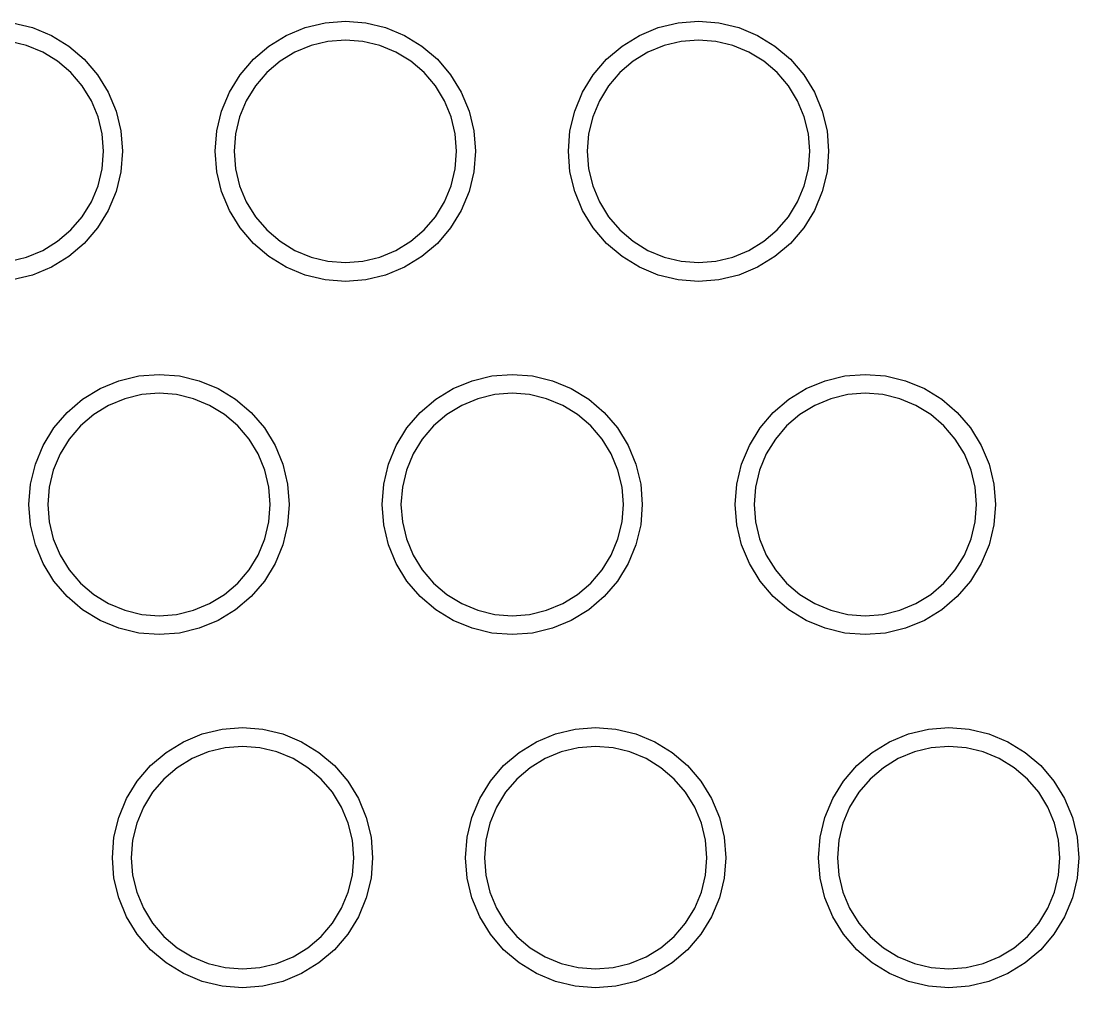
# Model space of a CAD drawing. Extents: x 42 to 175, y -135 to -43.
# Drawn here: x 108.7 to 165.8, y -95.1 to -43 of the extents above; entities that cross this region are included whole.
import ezdxf

# ---------------------------------------------------------------- set-up
doc = ezdxf.new("R2010")
doc.units = 0
doc.header["$MEASUREMENT"] = 0
doc.layers.add('BLACK', color=7, linetype='CONTINUOUS')

msp = doc.modelspace()

# ---------------------------------------------------------------- linework, layer by layer
at = {"layer": 'BLACK', "linetype": 'CONTINUOUS'}
for p, q in [((108.248, -43.0664), (109.319, -43.3236)), ((109.319, -43.3236), (110.337, -43.7451)), ((123.013, -43.7451), (124.031, -43.3236)), ((124.031, -43.3236), (125.102, -43.0664)), ((125.102, -43.0664), (126.2, -42.98)), ((126.2, -42.98), (127.298, -43.0664)), ((127.298, -43.0664), (128.369, -43.3236)), ((128.369, -43.3236), (129.387, -43.7451)), ((142.063, -43.7451), (143.081, -43.3236)), ((143.081, -43.3236), (144.152, -43.0664)), ((144.152, -43.0664), (145.25, -42.98)), ((145.25, -42.98), (146.348, -43.0664)), ((146.348, -43.0664), (147.419, -43.3236)), ((147.419, -43.3236), (148.437, -43.7451)), ((110.337, -43.7451), (111.276, -44.3207)), ((122.074, -44.3207), (123.013, -43.7451)), ((129.387, -43.7451), (130.326, -44.3207)), ((141.124, -44.3207), (142.063, -43.7451)), ((148.437, -43.7451), (149.376, -44.3207)), ((109.004, -44.2937), (108.089, -44.0739)), ((109.874, -44.654), (109.004, -44.2937)), ((111.276, -44.3207), (112.114, -45.0361)), ((121.236, -45.0361), (122.074, -44.3207)), ((124.346, -44.2937), (123.476, -44.654)), ((125.261, -44.0739), (124.346, -44.2937)), ((126.2, -44), (125.261, -44.0739)), ((127.139, -44.0739), (126.2, -44)), ((128.054, -44.2937), (127.139, -44.0739)), ((128.924, -44.654), (128.054, -44.2937)), ((130.326, -44.3207), (131.164, -45.0361)), ((140.286, -45.0361), (141.124, -44.3207)), ((143.396, -44.2937), (142.526, -44.654)), ((144.311, -44.0739), (143.396, -44.2937)), ((145.25, -44), (144.311, -44.0739)), ((146.189, -44.0739), (145.25, -44)), ((147.104, -44.2937), (146.189, -44.0739)), ((147.974, -44.654), (147.104, -44.2937)), ((149.376, -44.3207), (150.214, -45.0361)), ((110.677, -45.1459), (109.874, -44.654)), ((112.114, -45.0361), (112.829, -45.8737)), ((120.521, -45.8737), (121.236, -45.0361)), ((123.476, -44.654), (122.673, -45.1459)), ((129.727, -45.1459), (128.924, -44.654)), ((131.164, -45.0361), (131.879, -45.8737)), ((139.571, -45.8737), (140.286, -45.0361)), ((142.526, -44.654), (141.723, -45.1459)), ((148.777, -45.1459), (147.974, -44.654)), ((150.214, -45.0361), (150.929, -45.8737)), ((111.393, -45.7574), (110.677, -45.1459)), ((122.673, -45.1459), (121.957, -45.7574)), ((130.443, -45.7574), (129.727, -45.1459)), ((141.723, -45.1459), (141.007, -45.7574)), ((149.493, -45.7574), (148.777, -45.1459)), ((112.004, -46.4733), (111.393, -45.7574)), ((112.829, -45.8737), (113.405, -46.813)), ((119.945, -46.813), (120.521, -45.8737)), ((121.957, -45.7574), (121.346, -46.4733)), ((131.054, -46.4733), (130.443, -45.7574)), ((131.879, -45.8737), (132.455, -46.813)), ((138.995, -46.813), (139.571, -45.8737)), ((141.007, -45.7574), (140.396, -46.4733)), ((150.104, -46.4733), (149.493, -45.7574)), ((150.929, -45.8737), (151.505, -46.813)), ((112.496, -47.2761), (112.004, -46.4733)), ((121.346, -46.4733), (120.854, -47.2761)), ((131.546, -47.2761), (131.054, -46.4733)), ((140.396, -46.4733), (139.904, -47.2761)), ((150.596, -47.2761), (150.104, -46.4733)), ((112.856, -48.1459), (112.496, -47.2761)), ((113.405, -46.813), (113.826, -47.8307)), ((119.524, -47.8307), (119.945, -46.813)), ((120.854, -47.2761), (120.494, -48.1459)), ((131.906, -48.1459), (131.546, -47.2761)), ((132.455, -46.813), (132.876, -47.8307)), ((138.574, -47.8307), (138.995, -46.813)), ((139.904, -47.2761), (139.544, -48.1459)), ((150.956, -48.1459), (150.596, -47.2761)), ((151.505, -46.813), (151.926, -47.8307)), ((113.826, -47.8307), (114.084, -48.9018)), ((119.266, -48.9018), (119.524, -47.8307)), ((132.876, -47.8307), (133.134, -48.9018)), ((138.316, -48.9018), (138.574, -47.8307)), ((151.926, -47.8307), (152.184, -48.9018)), ((113.076, -49.0614), (112.856, -48.1459)), ((120.494, -48.1459), (120.274, -49.0614)), ((132.126, -49.0614), (131.906, -48.1459)), ((139.544, -48.1459), (139.324, -49.0614)), ((151.176, -49.0614), (150.956, -48.1459)), ((113.15, -50), (113.076, -49.0614)), ((114.084, -48.9018), (114.17, -50)), ((119.18, -50), (119.266, -48.9018)), ((120.274, -49.0614), (120.2, -50)), ((132.2, -50), (132.126, -49.0614)), ((133.134, -48.9018), (133.22, -50)), ((138.23, -50), (138.316, -48.9018)), ((139.324, -49.0614), (139.25, -50)), ((151.25, -50), (151.176, -49.0614)), ((152.184, -48.9018), (152.27, -50)), ((113.076, -50.9386), (113.15, -50)), ((114.17, -50), (114.084, -51.0982)), ((119.266, -51.0982), (119.18, -50)), ((120.2, -50), (120.274, -50.9386)), ((132.126, -50.9386), (132.2, -50)), ((133.22, -50), (133.134, -51.0982)), ((138.316, -51.0982), (138.23, -50)), ((139.25, -50), (139.324, -50.9386)), ((151.176, -50.9386), (151.25, -50)), ((152.27, -50), (152.184, -51.0982)), ((112.856, -51.8541), (113.076, -50.9386)), ((114.084, -51.0982), (113.826, -52.1693)), ((119.524, -52.1693), (119.266, -51.0982)), ((120.274, -50.9386), (120.494, -51.8541)), ((131.906, -51.8541), (132.126, -50.9386)), ((133.134, -51.0982), (132.876, -52.1693)), ((138.574, -52.1693), (138.316, -51.0982)), ((139.324, -50.9386), (139.544, -51.8541)), ((150.956, -51.8541), (151.176, -50.9386)), ((152.184, -51.0982), (151.926, -52.1693)), ((112.496, -52.7239), (112.856, -51.8541)), ((120.494, -51.8541), (120.854, -52.7239)), ((131.546, -52.7239), (131.906, -51.8541)), ((139.544, -51.8541), (139.904, -52.7239)), ((150.596, -52.7239), (150.956, -51.8541)), ((113.826, -52.1693), (113.405, -53.187)), ((119.945, -53.187), (119.524, -52.1693)), ((132.876, -52.1693), (132.455, -53.187)), ((138.995, -53.187), (138.574, -52.1693)), ((151.926, -52.1693), (151.505, -53.187)), ((112.004, -53.5267), (112.496, -52.7239)), ((120.854, -52.7239), (121.346, -53.5267)), ((131.054, -53.5267), (131.546, -52.7239)), ((139.904, -52.7239), (140.396, -53.5267)), ((150.104, -53.5267), (150.596, -52.7239)), ((111.393, -54.2426), (112.004, -53.5267)), ((113.405, -53.187), (112.829, -54.1263)), ((120.521, -54.1263), (119.945, -53.187)), ((121.346, -53.5267), (121.957, -54.2426)), ((130.443, -54.2426), (131.054, -53.5267)), ((132.455, -53.187), (131.879, -54.1263)), ((139.571, -54.1263), (138.995, -53.187)), ((140.396, -53.5267), (141.007, -54.2426)), ((149.493, -54.2426), (150.104, -53.5267)), ((151.505, -53.187), (150.929, -54.1263)), ((112.829, -54.1263), (112.114, -54.9639)), ((121.236, -54.9639), (120.521, -54.1263)), ((131.879, -54.1263), (131.164, -54.9639)), ((140.286, -54.9639), (139.571, -54.1263)), ((150.929, -54.1263), (150.214, -54.9639)), ((110.677, -54.8541), (111.393, -54.2426)), ((121.957, -54.2426), (122.673, -54.8541)), ((129.727, -54.8541), (130.443, -54.2426)), ((141.007, -54.2426), (141.723, -54.8541)), ((148.777, -54.8541), (149.493, -54.2426)), ((109.004, -55.7063), (109.874, -55.346)), ((109.874, -55.346), (110.677, -54.8541)), ((112.114, -54.9639), (111.276, -55.6793)), ((122.074, -55.6793), (121.236, -54.9639)), ((122.673, -54.8541), (123.476, -55.346)), ((123.476, -55.346), (124.346, -55.7063)), ((128.054, -55.7063), (128.924, -55.346)), ((128.924, -55.346), (129.727, -54.8541)), ((131.164, -54.9639), (130.326, -55.6793)), ((141.124, -55.6793), (140.286, -54.9639)), ((141.723, -54.8541), (142.526, -55.346)), ((142.526, -55.346), (143.396, -55.7063)), ((147.104, -55.7063), (147.974, -55.346)), ((147.974, -55.346), (148.777, -54.8541)), ((150.214, -54.9639), (149.376, -55.6793)), ((108.089, -55.9261), (109.004, -55.7063)), ((111.276, -55.6793), (110.337, -56.2549)), ((123.013, -56.2549), (122.074, -55.6793)), ((124.346, -55.7063), (125.261, -55.9261)), ((127.139, -55.9261), (128.054, -55.7063)), ((130.326, -55.6793), (129.387, -56.2549)), ((142.063, -56.2549), (141.124, -55.6793)), ((143.396, -55.7063), (144.311, -55.9261)), ((146.189, -55.9261), (147.104, -55.7063)), ((149.376, -55.6793), (148.437, -56.2549)), ((110.337, -56.2549), (109.319, -56.6764)), ((124.031, -56.6764), (123.013, -56.2549)), ((125.261, -55.9261), (126.2, -56)), ((126.2, -56), (127.139, -55.9261)), ((129.387, -56.2549), (128.369, -56.6764)), ((143.081, -56.6764), (142.063, -56.2549)), ((144.311, -55.9261), (145.25, -56)), ((145.25, -56), (146.189, -55.9261)), ((148.437, -56.2549), (147.419, -56.6764)), ((109.319, -56.6764), (108.248, -56.9336)), ((125.102, -56.9336), (124.031, -56.6764)), ((126.2, -57.02), (125.102, -56.9336)), ((127.298, -56.9336), (126.2, -57.02)), ((128.369, -56.6764), (127.298, -56.9336)), ((144.152, -56.9336), (143.081, -56.6764)), ((145.25, -57.02), (144.152, -56.9336)), ((146.348, -56.9336), (145.25, -57.02)), ((147.419, -56.6764), (146.348, -56.9336)), ((113.981, -62.3736), (115.052, -62.1164)), ((115.052, -62.1164), (116.15, -62.03)), ((116.15, -62.03), (117.248, -62.1164)), ((117.248, -62.1164), (118.319, -62.3736)), ((133.031, -62.3736), (134.102, -62.1164)), ((134.102, -62.1164), (135.2, -62.03)), ((135.2, -62.03), (136.298, -62.1164)), ((136.298, -62.1164), (137.369, -62.3736)), ((152.081, -62.3736), (153.152, -62.1164)), ((153.152, -62.1164), (154.25, -62.03)), ((154.25, -62.03), (155.348, -62.1164)), ((155.348, -62.1164), (156.419, -62.3736)), ((112.963, -62.7951), (113.981, -62.3736)), ((118.319, -62.3736), (119.337, -62.7951)), ((132.013, -62.7951), (133.031, -62.3736)), ((137.369, -62.3736), (138.387, -62.7951)), ((151.063, -62.7951), (152.081, -62.3736)), ((156.419, -62.3736), (157.437, -62.7951)), ((112.024, -63.3707), (112.963, -62.7951)), ((115.211, -63.1239), (114.296, -63.3437)), ((116.15, -63.05), (115.211, -63.1239)), ((117.089, -63.1239), (116.15, -63.05)), ((118.004, -63.3437), (117.089, -63.1239)), ((119.337, -62.7951), (120.276, -63.3707)), ((131.074, -63.3707), (132.013, -62.7951)), ((134.261, -63.1239), (133.346, -63.3437)), ((135.2, -63.05), (134.261, -63.1239)), ((136.139, -63.1239), (135.2, -63.05)), ((137.054, -63.3437), (136.139, -63.1239)), ((138.387, -62.7951), (139.326, -63.3707)), ((150.124, -63.3707), (151.063, -62.7951)), ((153.311, -63.1239), (152.396, -63.3437)), ((154.25, -63.05), (153.311, -63.1239)), ((155.189, -63.1239), (154.25, -63.05)), ((156.104, -63.3437), (155.189, -63.1239)), ((157.437, -62.7951), (158.376, -63.3707)), ((111.186, -64.0861), (112.024, -63.3707)), ((113.426, -63.704), (112.623, -64.1959)), ((114.296, -63.3437), (113.426, -63.704)), ((118.874, -63.704), (118.004, -63.3437)), ((119.677, -64.1959), (118.874, -63.704)), ((120.276, -63.3707), (121.114, -64.0861)), ((130.236, -64.0861), (131.074, -63.3707)), ((132.476, -63.704), (131.673, -64.1959)), ((133.346, -63.3437), (132.476, -63.704)), ((137.924, -63.704), (137.054, -63.3437)), ((138.727, -64.1959), (137.924, -63.704)), ((139.326, -63.3707), (140.164, -64.0861)), ((149.286, -64.0861), (150.124, -63.3707)), ((151.526, -63.704), (150.723, -64.1959)), ((152.396, -63.3437), (151.526, -63.704)), ((156.974, -63.704), (156.104, -63.3437)), ((157.777, -64.1959), (156.974, -63.704)), ((158.376, -63.3707), (159.214, -64.0861)), ((110.471, -64.9237), (111.186, -64.0861)), ((112.623, -64.1959), (111.907, -64.8074)), ((120.393, -64.8074), (119.677, -64.1959)), ((121.114, -64.0861), (121.829, -64.9237)), ((129.521, -64.9237), (130.236, -64.0861)), ((131.673, -64.1959), (130.957, -64.8074)), ((139.443, -64.8074), (138.727, -64.1959)), ((140.164, -64.0861), (140.879, -64.9237)), ((148.571, -64.9237), (149.286, -64.0861)), ((150.723, -64.1959), (150.007, -64.8074)), ((158.493, -64.8074), (157.777, -64.1959)), ((159.214, -64.0861), (159.929, -64.9237)), ((109.895, -65.863), (110.471, -64.9237)), ((111.907, -64.8074), (111.296, -65.5233)), ((121.004, -65.5233), (120.393, -64.8074)), ((121.829, -64.9237), (122.405, -65.863)), ((128.945, -65.863), (129.521, -64.9237)), ((130.957, -64.8074), (130.346, -65.5233)), ((140.054, -65.5233), (139.443, -64.8074)), ((140.879, -64.9237), (141.455, -65.863)), ((147.995, -65.863), (148.571, -64.9237)), ((150.007, -64.8074), (149.396, -65.5233)), ((159.104, -65.5233), (158.493, -64.8074)), ((159.929, -64.9237), (160.505, -65.863)), ((111.296, -65.5233), (110.804, -66.3261)), ((121.496, -66.3261), (121.004, -65.5233)), ((130.346, -65.5233), (129.854, -66.3261)), ((140.546, -66.3261), (140.054, -65.5233)), ((149.396, -65.5233), (148.904, -66.3261)), ((159.596, -66.3261), (159.104, -65.5233)), ((109.474, -66.8807), (109.895, -65.863)), ((122.405, -65.863), (122.826, -66.8807)), ((128.524, -66.8807), (128.945, -65.863)), ((141.455, -65.863), (141.876, -66.8807)), ((147.574, -66.8807), (147.995, -65.863)), ((160.505, -65.863), (160.926, -66.8807)), ((110.804, -66.3261), (110.444, -67.1959)), ((121.856, -67.1959), (121.496, -66.3261)), ((129.854, -66.3261), (129.494, -67.1959)), ((140.906, -67.1959), (140.546, -66.3261)), ((148.904, -66.3261), (148.544, -67.1959)), ((159.956, -67.1959), (159.596, -66.3261)), ((109.216, -67.9518), (109.474, -66.8807)), ((110.444, -67.1959), (110.224, -68.1114)), ((122.076, -68.1114), (121.856, -67.1959)), ((122.826, -66.8807), (123.084, -67.9518)), ((128.266, -67.9518), (128.524, -66.8807)), ((129.494, -67.1959), (129.274, -68.1114)), ((141.126, -68.1114), (140.906, -67.1959)), ((141.876, -66.8807), (142.134, -67.9518)), ((147.316, -67.9518), (147.574, -66.8807)), ((148.544, -67.1959), (148.324, -68.1114)), ((160.176, -68.1114), (159.956, -67.1959)), ((160.926, -66.8807), (161.184, -67.9518)), ((109.13, -69.05), (109.216, -67.9518)), ((110.224, -68.1114), (110.15, -69.05)), ((122.15, -69.05), (122.076, -68.1114)), ((123.084, -67.9518), (123.17, -69.05)), ((128.18, -69.05), (128.266, -67.9518)), ((129.274, -68.1114), (129.2, -69.05)), ((141.2, -69.05), (141.126, -68.1114)), ((142.134, -67.9518), (142.22, -69.05)), ((147.23, -69.05), (147.316, -67.9518)), ((148.324, -68.1114), (148.25, -69.05)), ((160.25, -69.05), (160.176, -68.1114)), ((161.184, -67.9518), (161.27, -69.05)), ((109.216, -70.1482), (109.13, -69.05)), ((110.15, -69.05), (110.224, -69.9886)), ((122.076, -69.9886), (122.15, -69.05)), ((123.17, -69.05), (123.084, -70.1482)), ((128.266, -70.1482), (128.18, -69.05)), ((129.2, -69.05), (129.274, -69.9886)), ((141.126, -69.9886), (141.2, -69.05)), ((142.22, -69.05), (142.134, -70.1482)), ((147.316, -70.1482), (147.23, -69.05)), ((148.25, -69.05), (148.324, -69.9886)), ((160.176, -69.9886), (160.25, -69.05)), ((161.27, -69.05), (161.184, -70.1482)), ((109.474, -71.2193), (109.216, -70.1482)), ((110.224, -69.9886), (110.444, -70.9041)), ((121.856, -70.9041), (122.076, -69.9886)), ((123.084, -70.1482), (122.826, -71.2193)), ((128.524, -71.2193), (128.266, -70.1482)), ((129.274, -69.9886), (129.494, -70.9041)), ((140.906, -70.9041), (141.126, -69.9886)), ((142.134, -70.1482), (141.876, -71.2193)), ((147.574, -71.2193), (147.316, -70.1482)), ((148.324, -69.9886), (148.544, -70.9041)), ((159.956, -70.9041), (160.176, -69.9886)), ((161.184, -70.1482), (160.926, -71.2193)), ((109.895, -72.237), (109.474, -71.2193)), ((110.444, -70.9041), (110.804, -71.7739)), ((121.496, -71.7739), (121.856, -70.9041)), ((122.826, -71.2193), (122.405, -72.237)), ((128.945, -72.237), (128.524, -71.2193)), ((129.494, -70.9041), (129.854, -71.7739)), ((140.546, -71.7739), (140.906, -70.9041)), ((141.876, -71.2193), (141.455, -72.237)), ((147.995, -72.237), (147.574, -71.2193)), ((148.544, -70.9041), (148.904, -71.7739)), ((159.596, -71.7739), (159.956, -70.9041)), ((160.926, -71.2193), (160.505, -72.237)), ((110.804, -71.7739), (111.296, -72.5767)), ((121.004, -72.5767), (121.496, -71.7739)), ((129.854, -71.7739), (130.346, -72.5767)), ((140.054, -72.5767), (140.546, -71.7739)), ((148.904, -71.7739), (149.396, -72.5767)), ((159.104, -72.5767), (159.596, -71.7739)), ((110.471, -73.1763), (109.895, -72.237)), ((122.405, -72.237), (121.829, -73.1763)), ((129.521, -73.1763), (128.945, -72.237)), ((141.455, -72.237), (140.879, -73.1763)), ((148.571, -73.1763), (147.995, -72.237)), ((160.505, -72.237), (159.929, -73.1763)), ((111.296, -72.5767), (111.907, -73.2926)), ((120.393, -73.2926), (121.004, -72.5767)), ((130.346, -72.5767), (130.957, -73.2926)), ((139.443, -73.2926), (140.054, -72.5767)), ((149.396, -72.5767), (150.007, -73.2926)), ((158.493, -73.2926), (159.104, -72.5767)), ((111.186, -74.0139), (110.471, -73.1763)), ((111.907, -73.2926), (112.623, -73.9041)), ((119.677, -73.9041), (120.393, -73.2926)), ((121.829, -73.1763), (121.114, -74.0139)), ((130.236, -74.0139), (129.521, -73.1763)), ((130.957, -73.2926), (131.673, -73.9041)), ((138.727, -73.9041), (139.443, -73.2926)), ((140.879, -73.1763), (140.164, -74.0139)), ((149.286, -74.0139), (148.571, -73.1763)), ((150.007, -73.2926), (150.723, -73.9041)), ((157.777, -73.9041), (158.493, -73.2926)), ((159.929, -73.1763), (159.214, -74.0139)), ((112.024, -74.7293), (111.186, -74.0139)), ((112.623, -73.9041), (113.426, -74.396)), ((118.874, -74.396), (119.677, -73.9041)), ((121.114, -74.0139), (120.276, -74.7293)), ((131.074, -74.7293), (130.236, -74.0139)), ((131.673, -73.9041), (132.476, -74.396)), ((137.924, -74.396), (138.727, -73.9041)), ((140.164, -74.0139), (139.326, -74.7293)), ((150.124, -74.7293), (149.286, -74.0139)), ((150.723, -73.9041), (151.526, -74.396)), ((156.974, -74.396), (157.777, -73.9041)), ((159.214, -74.0139), (158.376, -74.7293)), ((112.963, -75.3049), (112.024, -74.7293)), ((113.426, -74.396), (114.296, -74.7563)), ((118.004, -74.7563), (118.874, -74.396)), ((120.276, -74.7293), (119.337, -75.3049)), ((132.013, -75.3049), (131.074, -74.7293)), ((132.476, -74.396), (133.346, -74.7563)), ((137.054, -74.7563), (137.924, -74.396)), ((139.326, -74.7293), (138.387, -75.3049)), ((151.063, -75.3049), (150.124, -74.7293)), ((151.526, -74.396), (152.396, -74.7563)), ((156.104, -74.7563), (156.974, -74.396)), ((158.376, -74.7293), (157.437, -75.3049)), ((113.981, -75.7264), (112.963, -75.3049)), ((114.296, -74.7563), (115.211, -74.9761)), ((115.211, -74.9761), (116.15, -75.05)), ((116.15, -75.05), (117.089, -74.9761)), ((117.089, -74.9761), (118.004, -74.7563)), ((119.337, -75.3049), (118.319, -75.7264)), ((133.031, -75.7264), (132.013, -75.3049)), ((133.346, -74.7563), (134.261, -74.9761)), ((134.261, -74.9761), (135.2, -75.05)), ((135.2, -75.05), (136.139, -74.9761)), ((136.139, -74.9761), (137.054, -74.7563)), ((138.387, -75.3049), (137.369, -75.7264)), ((152.081, -75.7264), (151.063, -75.3049)), ((152.396, -74.7563), (153.311, -74.9761)), ((153.311, -74.9761), (154.25, -75.05)), ((154.25, -75.05), (155.189, -74.9761)), ((155.189, -74.9761), (156.104, -74.7563)), ((157.437, -75.3049), (156.419, -75.7264)), ((115.052, -75.9836), (113.981, -75.7264)), ((118.319, -75.7264), (117.248, -75.9836)), ((134.102, -75.9836), (133.031, -75.7264)), ((137.369, -75.7264), (136.298, -75.9836)), ((153.152, -75.9836), (152.081, -75.7264)), ((156.419, -75.7264), (155.348, -75.9836)), ((116.15, -76.07), (115.052, -75.9836)), ((117.248, -75.9836), (116.15, -76.07)), ((135.2, -76.07), (134.102, -75.9836)), ((136.298, -75.9836), (135.2, -76.07)), ((154.25, -76.07), (153.152, -75.9836)), ((155.348, -75.9836), (154.25, -76.07)), ((117.463, -81.8451), (118.481, -81.4236)), ((118.481, -81.4236), (119.552, -81.1664)), ((119.552, -81.1664), (120.65, -81.08)), ((120.65, -81.08), (121.748, -81.1664)), ((121.748, -81.1664), (122.819, -81.4236)), ((122.819, -81.4236), (123.837, -81.8451)), ((136.513, -81.8451), (137.531, -81.4236)), ((137.531, -81.4236), (138.602, -81.1664)), ((138.602, -81.1664), (139.7, -81.08)), ((139.7, -81.08), (140.798, -81.1664)), ((140.798, -81.1664), (141.869, -81.4236)), ((141.869, -81.4236), (142.887, -81.8451)), ((155.563, -81.8451), (156.581, -81.4236)), ((156.581, -81.4236), (157.652, -81.1664)), ((157.652, -81.1664), (158.75, -81.08)), ((158.75, -81.08), (159.848, -81.1664)), ((159.848, -81.1664), (160.919, -81.4236)), ((160.919, -81.4236), (161.937, -81.8451)), ((116.524, -82.4207), (117.463, -81.8451)), ((120.65, -82.1), (119.711, -82.1739)), ((121.589, -82.1739), (120.65, -82.1)), ((123.837, -81.8451), (124.776, -82.4207)), ((135.574, -82.4207), (136.513, -81.8451)), ((139.7, -82.1), (138.761, -82.1739)), ((140.639, -82.1739), (139.7, -82.1)), ((142.887, -81.8451), (143.826, -82.4207)), ((154.624, -82.4207), (155.563, -81.8451)), ((158.75, -82.1), (157.811, -82.1739)), ((159.689, -82.1739), (158.75, -82.1)), ((161.937, -81.8451), (162.876, -82.4207)), ((115.686, -83.1361), (116.524, -82.4207)), ((118.796, -82.3937), (117.926, -82.754)), ((119.711, -82.1739), (118.796, -82.3937)), ((122.504, -82.3937), (121.589, -82.1739)), ((123.374, -82.754), (122.504, -82.3937)), ((124.776, -82.4207), (125.614, -83.1361)), ((134.736, -83.1361), (135.574, -82.4207)), ((137.846, -82.3937), (136.976, -82.754)), ((138.761, -82.1739), (137.846, -82.3937)), ((141.554, -82.3937), (140.639, -82.1739)), ((142.424, -82.754), (141.554, -82.3937)), ((143.826, -82.4207), (144.664, -83.1361)), ((153.786, -83.1361), (154.624, -82.4207)), ((156.896, -82.3937), (156.026, -82.754)), ((157.811, -82.1739), (156.896, -82.3937)), ((160.604, -82.3937), (159.689, -82.1739)), ((161.474, -82.754), (160.604, -82.3937)), ((162.876, -82.4207), (163.714, -83.1361)), ((114.971, -83.9737), (115.686, -83.1361)), ((117.123, -83.2459), (116.407, -83.8574)), ((117.926, -82.754), (117.123, -83.2459)), ((124.177, -83.2459), (123.374, -82.754)), ((124.893, -83.8574), (124.177, -83.2459)), ((125.614, -83.1361), (126.329, -83.9737)), ((134.021, -83.9737), (134.736, -83.1361)), ((136.173, -83.2459), (135.457, -83.8574)), ((136.976, -82.754), (136.173, -83.2459)), ((143.227, -83.2459), (142.424, -82.754)), ((143.943, -83.8574), (143.227, -83.2459)), ((144.664, -83.1361), (145.379, -83.9737)), ((153.071, -83.9737), (153.786, -83.1361)), ((155.223, -83.2459), (154.507, -83.8574)), ((156.026, -82.754), (155.223, -83.2459)), ((162.277, -83.2459), (161.474, -82.754)), ((162.993, -83.8574), (162.277, -83.2459)), ((163.714, -83.1361), (164.429, -83.9737)), ((116.407, -83.8574), (115.796, -84.5733)), ((125.504, -84.5733), (124.893, -83.8574)), ((135.457, -83.8574), (134.846, -84.5733)), ((144.554, -84.5733), (143.943, -83.8574)), ((154.507, -83.8574), (153.896, -84.5733)), ((163.604, -84.5733), (162.993, -83.8574)), ((114.395, -84.913), (114.971, -83.9737)), ((126.329, -83.9737), (126.905, -84.913)), ((133.445, -84.913), (134.021, -83.9737)), ((145.379, -83.9737), (145.955, -84.913)), ((152.495, -84.913), (153.071, -83.9737)), ((164.429, -83.9737), (165.005, -84.913)), ((113.974, -85.9307), (114.395, -84.913)), ((115.796, -84.5733), (115.304, -85.3761)), ((125.996, -85.3761), (125.504, -84.5733)), ((126.905, -84.913), (127.326, -85.9307)), ((133.024, -85.9307), (133.445, -84.913)), ((134.846, -84.5733), (134.354, -85.3761)), ((145.046, -85.3761), (144.554, -84.5733)), ((145.955, -84.913), (146.376, -85.9307)), ((152.074, -85.9307), (152.495, -84.913)), ((153.896, -84.5733), (153.404, -85.3761)), ((164.096, -85.3761), (163.604, -84.5733)), ((165.005, -84.913), (165.426, -85.9307)), ((115.304, -85.3761), (114.944, -86.2459)), ((126.356, -86.2459), (125.996, -85.3761)), ((134.354, -85.3761), (133.994, -86.2459)), ((145.406, -86.2459), (145.046, -85.3761)), ((153.404, -85.3761), (153.044, -86.2459)), ((164.456, -86.2459), (164.096, -85.3761)), ((113.716, -87.0018), (113.974, -85.9307)), ((127.326, -85.9307), (127.584, -87.0018)), ((132.766, -87.0018), (133.024, -85.9307)), ((146.376, -85.9307), (146.634, -87.0018)), ((151.816, -87.0018), (152.074, -85.9307)), ((165.426, -85.9307), (165.684, -87.0018)), ((114.944, -86.2459), (114.724, -87.1614)), ((126.576, -87.1614), (126.356, -86.2459)), ((133.994, -86.2459), (133.774, -87.1614)), ((145.626, -87.1614), (145.406, -86.2459)), ((153.044, -86.2459), (152.824, -87.1614)), ((164.676, -87.1614), (164.456, -86.2459)), ((113.63, -88.1), (113.716, -87.0018)), ((114.724, -87.1614), (114.65, -88.1)), ((126.65, -88.1), (126.576, -87.1614)), ((127.584, -87.0018), (127.67, -88.1)), ((132.68, -88.1), (132.766, -87.0018)), ((133.774, -87.1614), (133.7, -88.1)), ((145.7, -88.1), (145.626, -87.1614)), ((146.634, -87.0018), (146.72, -88.1)), ((151.73, -88.1), (151.816, -87.0018)), ((152.824, -87.1614), (152.75, -88.1)), ((164.75, -88.1), (164.676, -87.1614)), ((165.684, -87.0018), (165.77, -88.1)), ((113.716, -89.1982), (113.63, -88.1)), ((114.65, -88.1), (114.724, -89.0386)), ((126.576, -89.0386), (126.65, -88.1)), ((127.67, -88.1), (127.584, -89.1982)), ((132.766, -89.1982), (132.68, -88.1)), ((133.7, -88.1), (133.774, -89.0386)), ((145.626, -89.0386), (145.7, -88.1)), ((146.72, -88.1), (146.634, -89.1982)), ((151.816, -89.1982), (151.73, -88.1)), ((152.75, -88.1), (152.824, -89.0386)), ((164.676, -89.0386), (164.75, -88.1)), ((165.77, -88.1), (165.684, -89.1982)), ((113.974, -90.2693), (113.716, -89.1982)), ((114.724, -89.0386), (114.944, -89.9541)), ((126.356, -89.9541), (126.576, -89.0386)), ((127.584, -89.1982), (127.326, -90.2693)), ((133.024, -90.2693), (132.766, -89.1982)), ((133.774, -89.0386), (133.994, -89.9541)), ((145.406, -89.9541), (145.626, -89.0386)), ((146.634, -89.1982), (146.376, -90.2693)), ((152.074, -90.2693), (151.816, -89.1982)), ((152.824, -89.0386), (153.044, -89.9541)), ((164.456, -89.9541), (164.676, -89.0386)), ((165.684, -89.1982), (165.426, -90.2693)), ((114.944, -89.9541), (115.304, -90.8239)), ((125.996, -90.8239), (126.356, -89.9541)), ((133.994, -89.9541), (134.354, -90.8239)), ((145.046, -90.8239), (145.406, -89.9541)), ((153.044, -89.9541), (153.404, -90.8239)), ((164.096, -90.8239), (164.456, -89.9541)), ((114.395, -91.287), (113.974, -90.2693)), ((127.326, -90.2693), (126.905, -91.287)), ((133.445, -91.287), (133.024, -90.2693)), ((146.376, -90.2693), (145.955, -91.287)), ((152.495, -91.287), (152.074, -90.2693)), ((165.426, -90.2693), (165.005, -91.287)), ((114.971, -92.2263), (114.395, -91.287)), ((115.304, -90.8239), (115.796, -91.6267)), ((125.504, -91.6267), (125.996, -90.8239)), ((126.905, -91.287), (126.329, -92.2263)), ((134.021, -92.2263), (133.445, -91.287)), ((134.354, -90.8239), (134.846, -91.6267)), ((144.554, -91.6267), (145.046, -90.8239)), ((145.955, -91.287), (145.379, -92.2263)), ((153.071, -92.2263), (152.495, -91.287)), ((153.404, -90.8239), (153.896, -91.6267)), ((163.604, -91.6267), (164.096, -90.8239)), ((165.005, -91.287), (164.429, -92.2263)), ((115.796, -91.6267), (116.407, -92.3426)), ((124.893, -92.3426), (125.504, -91.6267)), ((134.846, -91.6267), (135.457, -92.3426)), ((143.943, -92.3426), (144.554, -91.6267)), ((153.896, -91.6267), (154.507, -92.3426)), ((162.993, -92.3426), (163.604, -91.6267)), ((115.686, -93.0639), (114.971, -92.2263)), ((116.407, -92.3426), (117.123, -92.9541)), ((124.177, -92.9541), (124.893, -92.3426)), ((126.329, -92.2263), (125.614, -93.0639)), ((134.736, -93.0639), (134.021, -92.2263)), ((135.457, -92.3426), (136.173, -92.9541)), ((143.227, -92.9541), (143.943, -92.3426)), ((145.379, -92.2263), (144.664, -93.0639)), ((153.786, -93.0639), (153.071, -92.2263)), ((154.507, -92.3426), (155.223, -92.9541)), ((162.277, -92.9541), (162.993, -92.3426)), ((164.429, -92.2263), (163.714, -93.0639)), ((117.123, -92.9541), (117.926, -93.446)), ((123.374, -93.446), (124.177, -92.9541)), ((136.173, -92.9541), (136.976, -93.446)), ((142.424, -93.446), (143.227, -92.9541)), ((155.223, -92.9541), (156.026, -93.446)), ((161.474, -93.446), (162.277, -92.9541)), ((116.524, -93.7793), (115.686, -93.0639)), ((117.926, -93.446), (118.796, -93.8063)), ((122.504, -93.8063), (123.374, -93.446)), ((125.614, -93.0639), (124.776, -93.7793)), ((135.574, -93.7793), (134.736, -93.0639)), ((136.976, -93.446), (137.846, -93.8063)), ((141.554, -93.8063), (142.424, -93.446)), ((144.664, -93.0639), (143.826, -93.7793)), ((154.624, -93.7793), (153.786, -93.0639)), ((156.026, -93.446), (156.896, -93.8063)), ((160.604, -93.8063), (161.474, -93.446)), ((163.714, -93.0639), (162.876, -93.7793)), ((117.463, -94.3549), (116.524, -93.7793)), ((118.796, -93.8063), (119.711, -94.0261)), ((119.711, -94.0261), (120.65, -94.1)), ((120.65, -94.1), (121.589, -94.0261)), ((121.589, -94.0261), (122.504, -93.8063)), ((124.776, -93.7793), (123.837, -94.3549)), ((136.513, -94.3549), (135.574, -93.7793)), ((137.846, -93.8063), (138.761, -94.0261)), ((138.761, -94.0261), (139.7, -94.1)), ((139.7, -94.1), (140.639, -94.0261)), ((140.639, -94.0261), (141.554, -93.8063)), ((143.826, -93.7793), (142.887, -94.3549)), ((155.563, -94.3549), (154.624, -93.7793)), ((156.896, -93.8063), (157.811, -94.0261)), ((157.811, -94.0261), (158.75, -94.1)), ((158.75, -94.1), (159.689, -94.0261)), ((159.689, -94.0261), (160.604, -93.8063)), ((162.876, -93.7793), (161.937, -94.3549)), ((118.481, -94.7764), (117.463, -94.3549)), ((123.837, -94.3549), (122.819, -94.7764)), ((137.531, -94.7764), (136.513, -94.3549)), ((142.887, -94.3549), (141.869, -94.7764)), ((156.581, -94.7764), (155.563, -94.3549)), ((161.937, -94.3549), (160.919, -94.7764)), ((119.552, -95.0336), (118.481, -94.7764)), ((120.65, -95.12), (119.552, -95.0336)), ((121.748, -95.0336), (120.65, -95.12)), ((122.819, -94.7764), (121.748, -95.0336)), ((138.602, -95.0336), (137.531, -94.7764)), ((139.7, -95.12), (138.602, -95.0336)), ((140.798, -95.0336), (139.7, -95.12)), ((141.869, -94.7764), (140.798, -95.0336)), ((157.652, -95.0336), (156.581, -94.7764)), ((158.75, -95.12), (157.652, -95.0336)), ((159.848, -95.0336), (158.75, -95.12)), ((160.919, -94.7764), (159.848, -95.0336))]:
    msp.add_line(p, q, dxfattribs=at)

doc.saveas('drawing.dxf')
